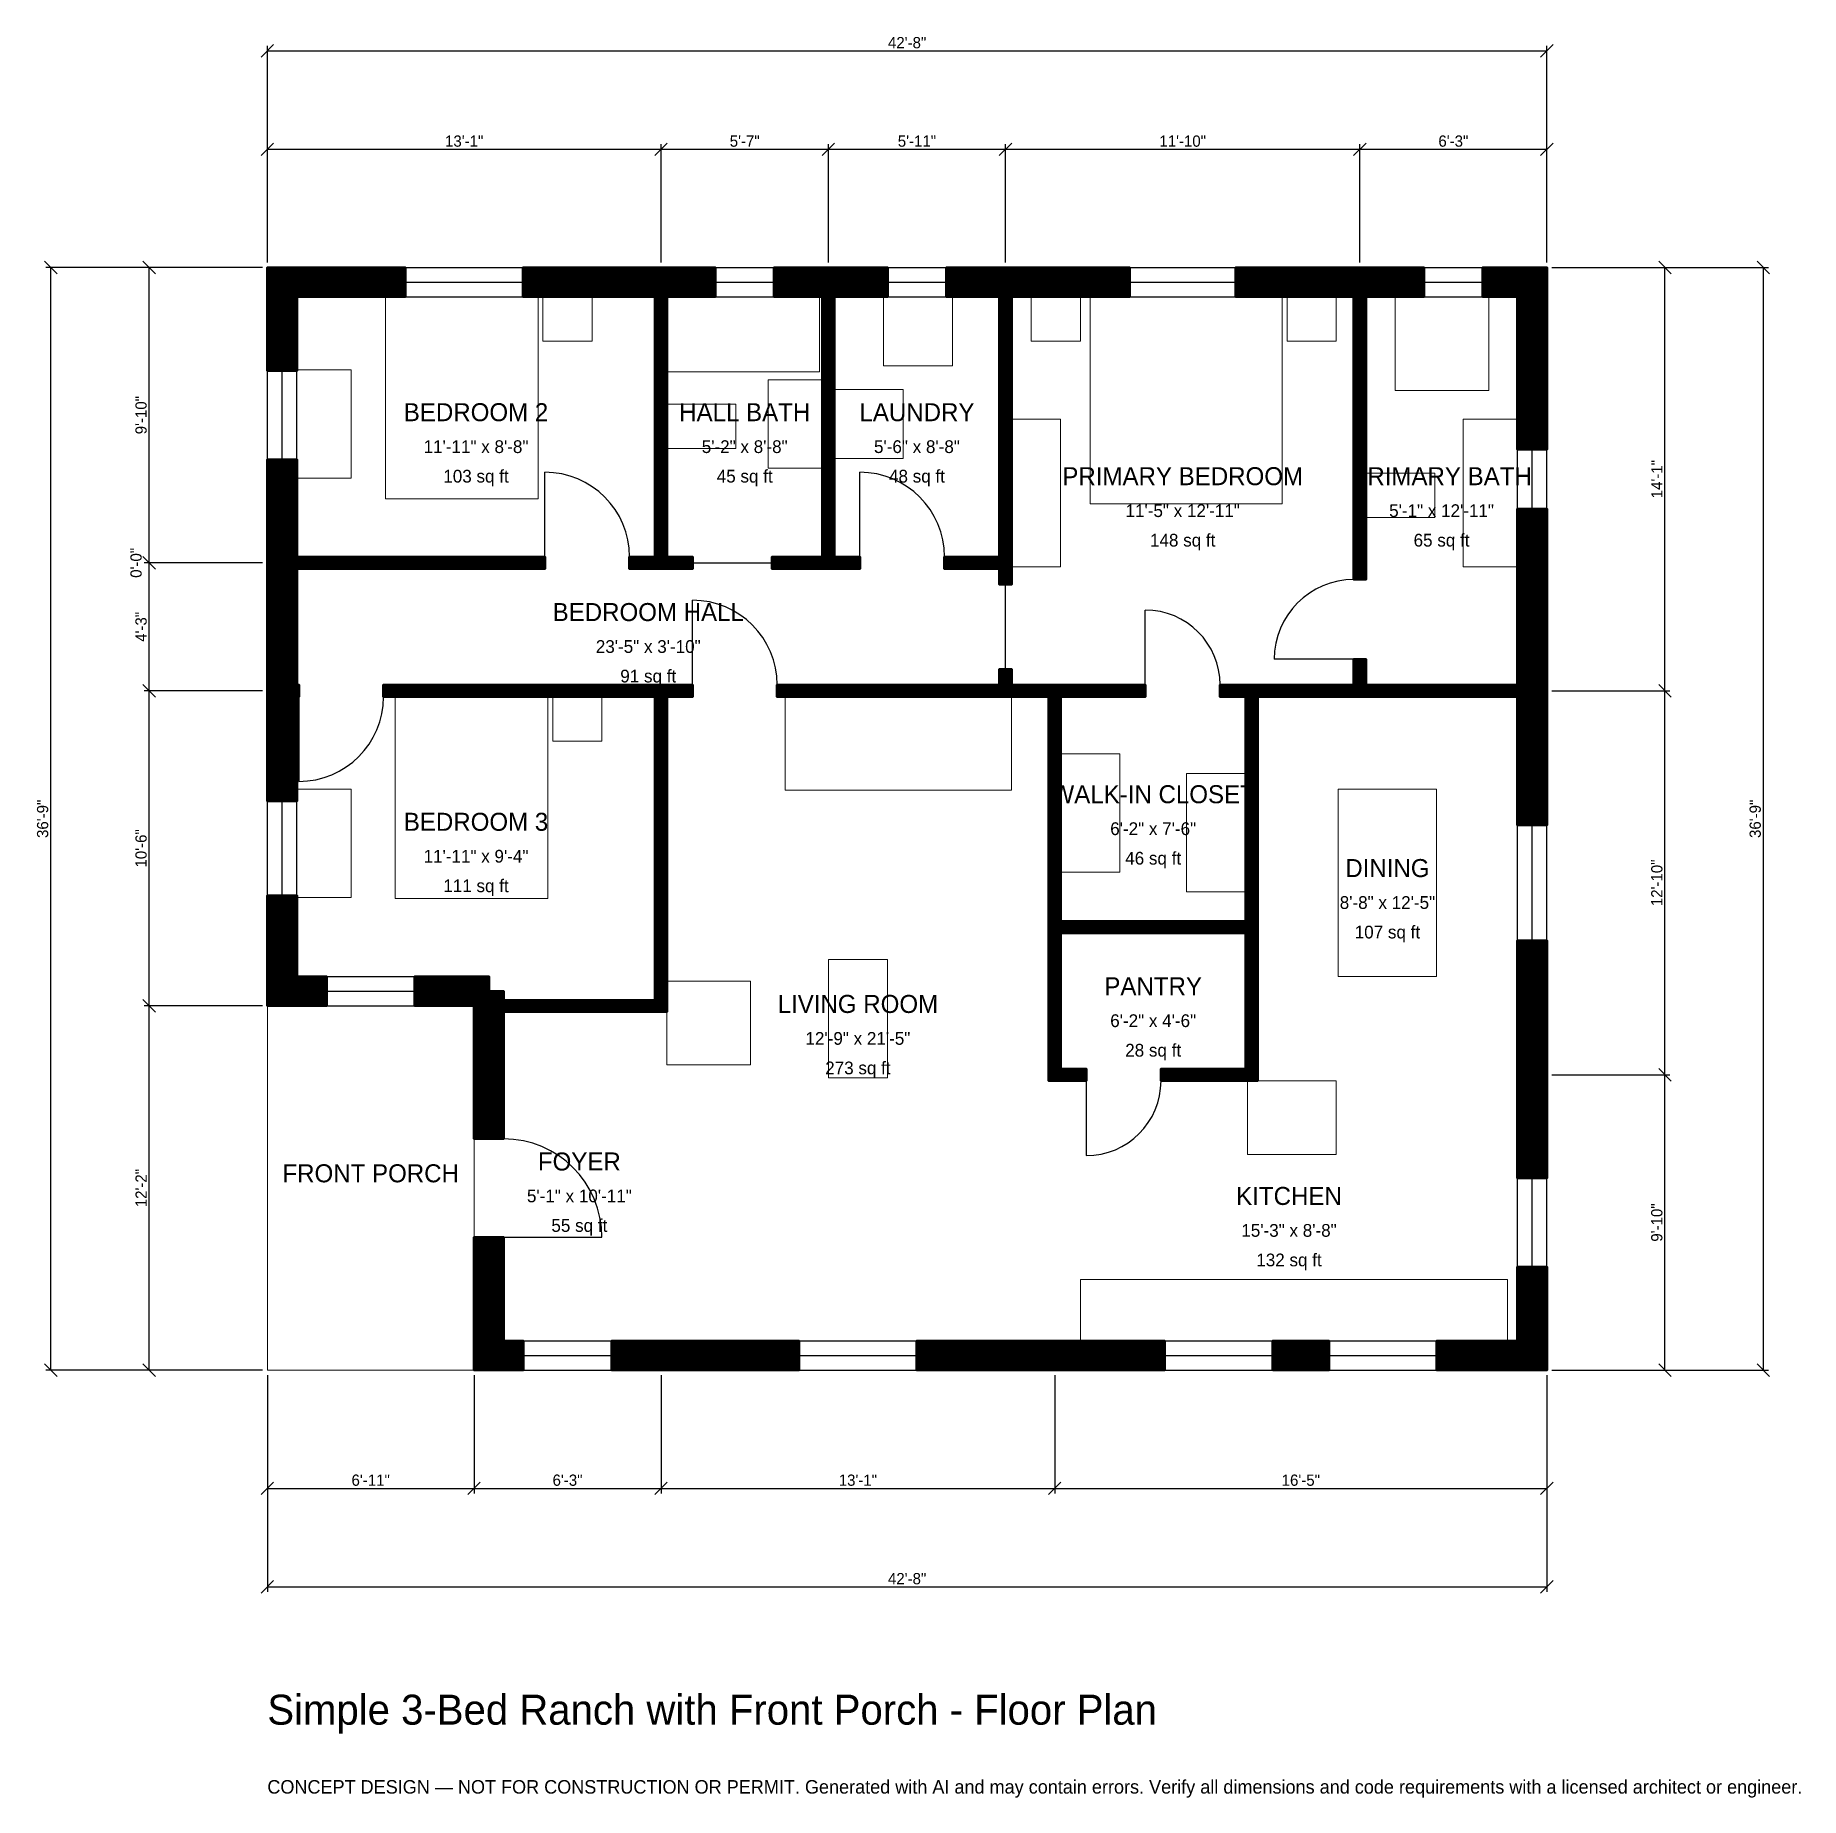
# Model space of a CAD drawing. Header units: inches. Extents: x -93 to 613, y -171 to 534.
import ezdxf
from ezdxf.enums import TextEntityAlignment as Align

# ---------------------------------------------------------------- set-up
doc = ezdxf.new("R2010")
doc.units = ezdxf.units.IN
doc.header["$MEASUREMENT"] = 0
doc.linetypes.add('DASHED', pattern=[0.6, 0.5, -0.1])
for name, color, linetype, lineweight in [('A-ANNO-DIMS', 1, 'Continuous', 13), ('A-ANNO-TEXT', 7, 'Continuous', 18), ('A-AREA-IDEN', 7, 'Continuous', 18), ('A-DOOR', 2, 'Continuous', 25), ('A-FLOR-FIXT', 9, 'Continuous', 13), ('A-FURN', 9, 'Continuous', 13), ('A-GLAZ', 4, 'Continuous', 25), ('A-SITE-PAVE', 8, 'Continuous', 13), ('A-WALL', 7, 'Continuous', 50), ('A-WALL-PATT', 8, 'Continuous', 13)]:
    doc.layers.add(name, color=color, linetype=linetype, lineweight=lineweight)
doc.dimstyles.new('PLAN', dxfattribs={"dimtxt": 4.5, "dimasz": 3, "dimexe": 2, "dimexo": 2, "dimgap": 1, "dimtad": 1, "dimdec": 0, "dimlunit": 4, "dimtsz": 2.5, "dimcen": 2.5, "dimclrd": 1, "dimclre": 1, "dimazin": 3, "dimtfac": 1, "dimtmove": 0, "dimatfit": 3})

msp = doc.modelspace()

# ---------------------------------------------------------------- hatches: boundary and pattern name
at = {"layer": 'A-WALL-PATT'}
h = msp.add_hatch(dxfattribs=at)
h.set_pattern_fill('ANSI31', color=8, scale=0.8)
h.paths.add_polyline_path([(82.6772, 0), (82.6772, 0), (82.6771, 0), (82.6771, 0), (82.6771, 11.811), (82.6772, 11.811), (82.6772, 53.1496), (94.4882, 53.1496), (94.4882, 11.811), (102.3622, 11.811), (102.3622, 0), (94.4882, 0), (94.4882, 0), (82.6772, 0)])
h.paths.add_polyline_path([(82.6772, 143.3071), (82.6771, 143.3071), (82.6771, 145.6693), (80.315, 145.6693), (80.315, 145.6693), (59.0551, 145.6693), (59.0551, 157.4803), (88.5827, 157.4803), (88.5827, 151.5748), (94.4882, 151.5748), (94.4882, 148.0315), (155.1181, 148.0315), (155.1181, 269.2913), (46.4567, 269.2913), (46.4567, 274.0157), (155.1181, 274.0157), (159.8425, 274.0157), (170.0787, 274.0157), (170.0787, 269.2913), (159.8425, 269.2913), (159.8425, 148.0315), (159.8425, 143.3071), (155.1181, 143.3071), (94.4882, 143.3071), (94.4882, 92.5197), (82.6772, 92.5197), (82.6772, 143.3071)])
h.paths.add_polyline_path([(11.811, 145.6693), (11.811, 145.6693), (0, 145.6693), (0, 145.6693), (0, 145.6693), (0, 145.6693), (0, 157.4803), (0, 157.4803), (0, 189.7638), (11.811, 189.7638), (11.811, 157.4803), (23.622, 157.4803), (23.622, 145.6693), (11.811, 145.6693)])
h.paths.add_polyline_path([(0, 265.748), (0, 269.2913), (0, 269.2913), (0, 274.0157), (0, 274.0157), (0, 277.5591), (0, 316.9291), (0, 320.4724), (0, 320.4724), (0, 325.1969), (0, 325.1969), (0, 328.7402), (0, 364.1732), (11.811, 364.1732), (11.811, 328.7402), (11.811, 325.1969), (111.0236, 325.1969), (111.0236, 320.4724), (11.811, 320.4724), (11.811, 316.9291), (11.811, 277.5591), (11.811, 274.0157), (12.5984, 274.0157), (12.5984, 269.2913), (11.811, 269.2913), (11.811, 265.748), (11.811, 227.5591), (0, 227.5591), (0, 265.748)])
h.paths.add_polyline_path([(0, 429.1339), (0, 429.1339), (0, 440.9449), (0, 440.9449), (0, 440.9449), (0, 440.9449), (11.811, 440.9449), (11.811, 440.9449), (55.1181, 440.9449), (55.1181, 429.1339), (11.811, 429.1339), (11.811, 399.6063), (0, 399.6063), (0, 429.1339)])
h.paths.add_polyline_path([(151.5748, 440.9449), (155.1181, 440.9449), (155.1181, 440.9449), (159.8425, 440.9449), (159.8425, 440.9449), (163.3858, 440.9449), (179.1339, 440.9449), (179.1339, 429.1339), (163.3858, 429.1339), (159.8425, 429.1339), (159.8425, 325.1969), (170.0787, 325.1969), (170.0787, 320.4724), (159.8425, 320.4724), (159.8425, 320.4724), (155.1181, 320.4724), (155.1181, 320.4724), (144.8819, 320.4724), (144.8819, 325.1969), (155.1181, 325.1969), (155.1181, 429.1339), (151.5748, 429.1339), (102.3622, 429.1339), (102.3622, 440.9449), (151.5748, 440.9449)])
h.paths.add_polyline_path([(218.5039, 440.9449), (222.0472, 440.9449), (222.0472, 440.9449), (226.7717, 440.9449), (226.7717, 440.9449), (230.315, 440.9449), (248.0315, 440.9449), (248.0315, 429.1339), (230.315, 429.1339), (226.7717, 429.1339), (226.7717, 325.1969), (237.0079, 325.1969), (237.0079, 320.4724), (226.7717, 320.4724), (226.7717, 320.4724), (222.0472, 320.4724), (222.0472, 320.4724), (201.9685, 320.4724), (201.9685, 325.1969), (222.0472, 325.1969), (222.0472, 429.1339), (218.5039, 429.1339), (202.7559, 429.1339), (202.7559, 440.9449), (218.5039, 440.9449)])
h.paths.add_polyline_path([(289.3701, 440.9449), (292.9134, 440.9449), (292.9134, 440.9449), (297.6378, 440.9449), (297.6378, 440.9449), (301.1811, 440.9449), (344.8819, 440.9449), (344.8819, 429.1339), (301.1811, 429.1339), (297.6378, 429.1339), (297.6378, 325.1969), (297.6378, 320.4724), (297.6378, 320.4724), (297.6378, 314.1732), (292.9134, 314.1732), (292.9134, 320.4724), (292.9134, 320.4724), (270.8661, 320.4724), (270.8661, 325.1969), (292.9134, 325.1969), (292.9134, 429.1339), (289.3701, 429.1339), (271.6535, 429.1339), (271.6535, 440.9449), (289.3701, 440.9449)])
h.paths.add_polyline_path([(431.1024, 440.9449), (434.6457, 440.9449), (434.6457, 440.9449), (439.3701, 440.9449), (439.3701, 440.9449), (442.9134, 440.9449), (462.5984, 440.9449), (462.5984, 429.1339), (442.9134, 429.1339), (439.3701, 429.1339), (439.3701, 316.1417), (434.6457, 316.1417), (434.6457, 429.1339), (431.1024, 429.1339), (387.4016, 429.1339), (387.4016, 440.9449), (431.1024, 440.9449)])
h.paths.add_polyline_path([(500, 440.9449), (500, 440.9449), (511.811, 440.9449), (511.811, 440.9449), (511.8111, 440.9449), (511.8111, 429.1339), (511.811, 429.1339), (511.811, 368.1102), (500, 368.1102), (500, 429.1339), (486.2205, 429.1339), (486.2205, 440.9449), (500, 440.9449)])
h.paths.add_polyline_path([(511.811, 277.5591), (511.811, 274.0157), (511.8111, 274.0157), (511.8111, 269.2913), (511.811, 269.2913), (511.811, 265.748), (511.811, 217.9134), (500, 217.9134), (500, 265.748), (500, 269.2913), (439.3701, 269.2913), (434.6457, 269.2913), (396.063, 269.2913), (396.063, 179.5276), (396.063, 174.8031), (396.063, 120.4724), (396.063, 115.748), (391.3386, 115.748), (357.4803, 115.748), (357.4803, 120.4724), (391.3386, 120.4724), (391.3386, 174.8031), (317.3228, 174.8031), (317.3228, 120.4724), (327.5591, 120.4724), (327.5591, 115.748), (317.3228, 115.748), (312.5984, 115.748), (312.5984, 120.4724), (312.5984, 174.8031), (312.5984, 179.5276), (312.5984, 269.2913), (297.6378, 269.2913), (292.9134, 269.2913), (203.937, 269.2913), (203.937, 274.0157), (292.9134, 274.0157), (292.9134, 280.315), (297.6378, 280.315), (297.6378, 274.0157), (312.5984, 274.0157), (317.3228, 274.0157), (351.1811, 274.0157), (351.1811, 269.2913), (317.3228, 269.2913), (317.3228, 179.5276), (391.3386, 179.5276), (391.3386, 269.2913), (381.1024, 269.2913), (381.1024, 274.0157), (391.3386, 274.0157), (396.063, 274.0157), (434.6457, 274.0157), (434.6457, 284.252), (439.3701, 284.252), (439.3701, 274.0157), (500, 274.0157), (500, 277.5591), (500, 344.4882), (511.811, 344.4882), (511.811, 277.5591)])
h.paths.add_polyline_path([(511.811, 124.0157), (511.811, 112.2047), (511.811, 76.7717), (500, 76.7717), (500, 112.2047), (500, 124.0157), (500, 171.8504), (511.811, 171.8504), (511.811, 124.0157)])
h.paths.add_polyline_path([(511.811, 11.811), (511.8111, 11.811), (511.8111, 0), (511.8111, 0), (511.811, 0), (511.811, 0), (500, 0), (500, 0), (467.8478, 0), (467.8478, 11.811), (500, 11.811), (500, 41.3386), (511.811, 41.3386), (511.811, 11.811)])
h.paths.add_polyline_path([(402.231, 0), (402.231, 11.811), (424.5407, 11.811), (424.5407, 0), (402.231, 0)])
h.paths.add_polyline_path([(320.8661, 0), (309.0551, 0), (259.8425, 0), (259.8425, 11.811), (309.0551, 11.811), (320.8661, 11.811), (358.9239, 11.811), (358.9239, 0), (320.8661, 0)])
h.paths.add_polyline_path([(163.3858, 0), (151.5748, 0), (137.7953, 0), (137.7953, 11.811), (151.5748, 11.811), (163.3858, 11.811), (212.5984, 11.811), (212.5984, 0), (163.3858, 0)])

# ---------------------------------------------------------------- linework, layer by layer
at = {"layer": 'A-DOOR'}
for p, q in [((111.0236, 325.1969), (111.0236, 359.0551)), ((237.0079, 325.1969), (237.0079, 359.0551)), ((170.0787, 322.8346), (201.9685, 322.8346)), ((295.2756, 280.315), (295.2756, 314.1732)), ((170.0787, 274.0157), (170.0787, 307.874)), ((351.1811, 274.0157), (351.1811, 303.937)), ((434.6457, 284.252), (402.7559, 284.252)), ((12.5984, 269.2913), (12.5984, 235.4331)), ((327.5591, 115.748), (327.5591, 85.8268)), ((94.4882, 53.1496), (133.8583, 53.1496))]:
    msp.add_line(p, q, dxfattribs=at)
for centre, radius, start, end in [((111.0236, 325.1969), 33.8583, 0, 90), ((237.0079, 325.1969), 33.8583, 0, 90), ((434.6457, 284.252), 31.8898, 90, 180), ((170.0787, 274.0157), 33.8583, 0, 90), ((351.1811, 274.0157), 29.9213, 0, 90), ((12.5984, 269.2913), 33.8583, 270, 360), ((327.5591, 115.748), 29.9213, 270, 360), ((94.4882, 53.1496), 39.3701, 0, 90)]:
    msp.add_arc(centre, radius, start, end, dxfattribs=at)
at = {"layer": 'A-FLOR-FIXT'}
for points in [[(159.8425, 399.2126), (220.8661, 399.2126), (220.8661, 429.1339), (159.8425, 429.1339)], [(451.1811, 391.7323), (488.5827, 391.7323), (488.5827, 429.1339), (451.1811, 429.1339)], [(200.3937, 360.6299), (222.0472, 360.6299), (222.0472, 396.063), (200.3937, 396.063)], [(159.8425, 368.5039), (187.4016, 368.5039), (187.4016, 386.2205), (159.8425, 386.2205)], [(478.3465, 321.2598), (500, 321.2598), (500, 380.315), (478.3465, 380.315)], [(439.3701, 340.9449), (466.9291, 340.9449), (466.9291, 358.6614), (439.3701, 358.6614)], [(325.1969, 11.811), (496.063, 11.811), (496.063, 36.2205), (325.1969, 36.2205)]]:
    msp.add_lwpolyline(points, close=True, dxfattribs=at)
at = {"layer": 'A-FURN'}
for points in [[(47.2441, 348.4252), (108.2677, 348.4252), (108.2677, 429.1339), (47.2441, 429.1339)], [(110.2362, 411.4173), (129.9213, 411.4173), (129.9213, 429.1339), (110.2362, 429.1339)], [(246.4567, 401.5748), (274.0157, 401.5748), (274.0157, 429.1339), (246.4567, 429.1339)], [(305.5118, 411.4173), (325.1969, 411.4173), (325.1969, 429.1339), (305.5118, 429.1339)], [(329.1339, 346.4567), (405.9055, 346.4567), (405.9055, 429.1339), (329.1339, 429.1339)], [(407.874, 411.4173), (427.5591, 411.4173), (427.5591, 429.1339), (407.874, 429.1339)], [(11.811, 356.6929), (33.4646, 356.6929), (33.4646, 400), (11.811, 400)], [(226.7717, 364.5669), (254.3307, 364.5669), (254.3307, 392.126), (226.7717, 392.126)], [(297.6378, 321.2598), (317.3228, 321.2598), (317.3228, 380.315), (297.6378, 380.315)], [(51.1811, 188.5827), (112.2047, 188.5827), (112.2047, 269.2913), (51.1811, 269.2913)], [(114.1732, 251.5748), (133.8583, 251.5748), (133.8583, 269.2913), (114.1732, 269.2913)], [(207.0866, 231.8898), (297.6378, 231.8898), (297.6378, 269.2913), (207.0866, 269.2913)], [(317.3228, 199.2126), (340.9449, 199.2126), (340.9449, 246.4567), (317.3228, 246.4567)], [(367.7165, 191.3386), (391.3386, 191.3386), (391.3386, 238.5827), (367.7165, 238.5827)], [(11.811, 188.9764), (33.4646, 188.9764), (33.4646, 232.2835), (11.811, 232.2835)], [(428.3465, 157.4803), (467.7165, 157.4803), (467.7165, 232.2835), (428.3465, 232.2835)], [(224.4094, 116.9291), (248.0315, 116.9291), (248.0315, 164.1732), (224.4094, 164.1732)], [(159.8425, 122.0472), (193.3071, 122.0472), (193.3071, 155.5118), (159.8425, 155.5118)], [(392.126, 86.2205), (427.5591, 86.2205), (427.5591, 115.748), (392.126, 115.748)]]:
    msp.add_lwpolyline(points, close=True, dxfattribs=at)
at = {"layer": 'A-GLAZ'}
for p, q in [((55.1181, 440.9449), (102.3622, 440.9449)), ((179.1339, 440.9449), (202.7559, 440.9449)), ((248.0315, 440.9449), (271.6535, 440.9449)), ((344.8819, 440.9449), (387.4016, 440.9449)), ((462.5984, 440.9449), (486.2205, 440.9449)), ((55.1181, 435.0394), (102.3622, 435.0394)), ((179.1339, 435.0394), (202.7559, 435.0394)), ((248.0315, 435.0394), (271.6535, 435.0394)), ((344.8819, 435.0394), (387.4016, 435.0394)), ((462.5984, 435.0394), (486.2205, 435.0394)), ((55.1181, 429.1339), (102.3622, 429.1339)), ((179.1339, 429.1339), (202.7559, 429.1339)), ((248.0315, 429.1339), (271.6535, 429.1339)), ((344.8819, 429.1339), (387.4016, 429.1339)), ((462.5984, 429.1339), (486.2205, 429.1339)), ((0, 364.1732), (0, 399.6063)), ((5.9055, 364.1732), (5.9055, 399.6063)), ((11.811, 364.1732), (11.811, 399.6063)), ((500, 344.4882), (500, 368.1102)), ((505.9055, 344.4882), (505.9055, 368.1102)), ((511.811, 344.4882), (511.811, 368.1102)), ((0, 189.7638), (0, 227.5591)), ((5.9055, 189.7638), (5.9055, 227.5591)), ((11.811, 189.7638), (11.811, 227.5591)), ((500, 171.8504), (500, 217.9134)), ((505.9055, 171.8504), (505.9055, 217.9134)), ((511.811, 171.8504), (511.811, 217.9134)), ((23.622, 157.4803), (59.0551, 157.4803)), ((23.622, 151.5748), (59.0551, 151.5748)), ((23.622, 145.6693), (59.0551, 145.6693)), ((500, 41.3386), (500, 76.7717)), ((505.9055, 41.3386), (505.9055, 76.7717)), ((511.811, 41.3386), (511.811, 76.7717)), ((102.3622, 11.811), (137.7953, 11.811)), ((212.5984, 11.811), (259.8425, 11.811)), ((358.9239, 11.811), (402.231, 11.811)), ((424.5407, 11.811), (467.8478, 11.811)), ((102.3622, 5.9055), (137.7953, 5.9055)), ((102.3622, 0), (137.7953, 0)), ((212.5984, 5.9055), (259.8425, 5.9055)), ((212.5984, 0), (259.8425, 0)), ((358.9239, 5.9055), (402.231, 5.9055)), ((358.9239, 0), (402.231, 0)), ((424.5407, 5.9055), (467.8478, 5.9055)), ((424.5407, 0), (467.8478, 0))]:
    msp.add_line(p, q, dxfattribs=at)
at = {"layer": 'A-SITE-PAVE', "linetype": 'DASHED'}
msp.add_lwpolyline([(0, 0), (82.6772, 0), (82.6772, 145.6693), (0, 145.6693)], close=True, dxfattribs=at)
at = {"layer": 'A-WALL'}
for points in [[(0, 429.1339), (0, 429.1339), (0, 440.9449), (0, 440.9449), (0, 440.9449), (0, 440.9449), (11.811, 440.9449), (11.811, 440.9449), (55.1181, 440.9449), (55.1181, 429.1339), (11.811, 429.1339), (11.811, 399.6063), (0, 399.6063), (0, 429.1339)], [(151.5748, 440.9449), (155.1181, 440.9449), (155.1181, 440.9449), (159.8425, 440.9449), (159.8425, 440.9449), (163.3858, 440.9449), (179.1339, 440.9449), (179.1339, 429.1339), (163.3858, 429.1339), (159.8425, 429.1339), (159.8425, 325.1969), (170.0787, 325.1969), (170.0787, 320.4724), (159.8425, 320.4724), (159.8425, 320.4724), (155.1181, 320.4724), (155.1181, 320.4724), (144.8819, 320.4724), (144.8819, 325.1969), (155.1181, 325.1969), (155.1181, 429.1339), (151.5748, 429.1339), (102.3622, 429.1339), (102.3622, 440.9449), (151.5748, 440.9449)], [(218.5039, 440.9449), (222.0472, 440.9449), (222.0472, 440.9449), (226.7717, 440.9449), (226.7717, 440.9449), (230.315, 440.9449), (248.0315, 440.9449), (248.0315, 429.1339), (230.315, 429.1339), (226.7717, 429.1339), (226.7717, 325.1969), (237.0079, 325.1969), (237.0079, 320.4724), (226.7717, 320.4724), (226.7717, 320.4724), (222.0472, 320.4724), (222.0472, 320.4724), (201.9685, 320.4724), (201.9685, 325.1969), (222.0472, 325.1969), (222.0472, 429.1339), (218.5039, 429.1339), (202.7559, 429.1339), (202.7559, 440.9449), (218.5039, 440.9449)], [(289.3701, 440.9449), (292.9134, 440.9449), (292.9134, 440.9449), (297.6378, 440.9449), (297.6378, 440.9449), (301.1811, 440.9449), (344.8819, 440.9449), (344.8819, 429.1339), (301.1811, 429.1339), (297.6378, 429.1339), (297.6378, 325.1969), (297.6378, 320.4724), (297.6378, 320.4724), (297.6378, 314.1732), (292.9134, 314.1732), (292.9134, 320.4724), (292.9134, 320.4724), (270.8661, 320.4724), (270.8661, 325.1969), (292.9134, 325.1969), (292.9134, 429.1339), (289.3701, 429.1339), (271.6535, 429.1339), (271.6535, 440.9449), (289.3701, 440.9449)], [(431.1024, 440.9449), (434.6457, 440.9449), (434.6457, 440.9449), (439.3701, 440.9449), (439.3701, 440.9449), (442.9134, 440.9449), (462.5984, 440.9449), (462.5984, 429.1339), (442.9134, 429.1339), (439.3701, 429.1339), (439.3701, 316.1417), (434.6457, 316.1417), (434.6457, 429.1339), (431.1024, 429.1339), (387.4016, 429.1339), (387.4016, 440.9449), (431.1024, 440.9449)], [(500, 440.9449), (500, 440.9449), (511.811, 440.9449), (511.811, 440.9449), (511.8111, 440.9449), (511.8111, 429.1339), (511.811, 429.1339), (511.811, 368.1102), (500, 368.1102), (500, 429.1339), (486.2205, 429.1339), (486.2205, 440.9449), (500, 440.9449)], [(0, 265.748), (0, 269.2913), (0, 269.2913), (0, 274.0157), (0, 274.0157), (0, 277.5591), (0, 316.9291), (0, 320.4724), (0, 320.4724), (0, 325.1969), (0, 325.1969), (0, 328.7402), (0, 364.1732), (11.811, 364.1732), (11.811, 328.7402), (11.811, 325.1969), (111.0236, 325.1969), (111.0236, 320.4724), (11.811, 320.4724), (11.811, 316.9291), (11.811, 277.5591), (11.811, 274.0157), (12.5984, 274.0157), (12.5984, 269.2913), (11.811, 269.2913), (11.811, 265.748), (11.811, 227.5591), (0, 227.5591), (0, 265.748)], [(511.811, 277.5591), (511.811, 274.0157), (511.8111, 274.0157), (511.8111, 269.2913), (511.811, 269.2913), (511.811, 265.748), (511.811, 217.9134), (500, 217.9134), (500, 265.748), (500, 269.2913), (439.3701, 269.2913), (434.6457, 269.2913), (396.063, 269.2913), (396.063, 179.5276), (396.063, 174.8031), (396.063, 120.4724), (396.063, 115.748), (391.3386, 115.748), (357.4803, 115.748), (357.4803, 120.4724), (391.3386, 120.4724), (391.3386, 174.8031), (317.3228, 174.8031), (317.3228, 120.4724), (327.5591, 120.4724), (327.5591, 115.748), (317.3228, 115.748), (312.5984, 115.748), (312.5984, 120.4724), (312.5984, 174.8031), (312.5984, 179.5276), (312.5984, 269.2913), (297.6378, 269.2913), (292.9134, 269.2913), (203.937, 269.2913), (203.937, 274.0157), (292.9134, 274.0157), (292.9134, 280.315), (297.6378, 280.315), (297.6378, 274.0157), (312.5984, 274.0157), (317.3228, 274.0157), (351.1811, 274.0157), (351.1811, 269.2913), (317.3228, 269.2913), (317.3228, 179.5276), (391.3386, 179.5276), (391.3386, 269.2913), (381.1024, 269.2913), (381.1024, 274.0157), (391.3386, 274.0157), (396.063, 274.0157), (434.6457, 274.0157), (434.6457, 284.252), (439.3701, 284.252), (439.3701, 274.0157), (500, 274.0157), (500, 277.5591), (500, 344.4882), (511.811, 344.4882), (511.811, 277.5591)], [(82.6772, 143.3071), (82.6771, 143.3071), (82.6771, 145.6693), (80.315, 145.6693), (80.315, 145.6693), (59.0551, 145.6693), (59.0551, 157.4803), (88.5827, 157.4803), (88.5827, 151.5748), (94.4882, 151.5748), (94.4882, 148.0315), (155.1181, 148.0315), (155.1181, 269.2913), (46.4567, 269.2913), (46.4567, 274.0157), (155.1181, 274.0157), (159.8425, 274.0157), (170.0787, 274.0157), (170.0787, 269.2913), (159.8425, 269.2913), (159.8425, 148.0315), (159.8425, 143.3071), (155.1181, 143.3071), (94.4882, 143.3071), (94.4882, 92.5197), (82.6772, 92.5197), (82.6772, 143.3071)], [(11.811, 145.6693), (11.811, 145.6693), (0, 145.6693), (0, 145.6693), (0, 145.6693), (0, 145.6693), (0, 157.4803), (0, 157.4803), (0, 189.7638), (11.811, 189.7638), (11.811, 157.4803), (23.622, 157.4803), (23.622, 145.6693), (11.811, 145.6693)], [(511.811, 124.0157), (511.811, 112.2047), (511.811, 76.7717), (500, 76.7717), (500, 112.2047), (500, 124.0157), (500, 171.8504), (511.811, 171.8504), (511.811, 124.0157)], [(82.6772, 0), (82.6772, 0), (82.6771, 0), (82.6771, 0), (82.6771, 11.811), (82.6772, 11.811), (82.6772, 53.1496), (94.4882, 53.1496), (94.4882, 11.811), (102.3622, 11.811), (102.3622, 0), (94.4882, 0), (94.4882, 0), (82.6772, 0)], [(511.811, 11.811), (511.8111, 11.811), (511.8111, 0), (511.8111, 0), (511.811, 0), (511.811, 0), (500, 0), (500, 0), (467.8478, 0), (467.8478, 11.811), (500, 11.811), (500, 41.3386), (511.811, 41.3386), (511.811, 11.811)], [(163.3858, 0), (151.5748, 0), (137.7953, 0), (137.7953, 11.811), (151.5748, 11.811), (163.3858, 11.811), (212.5984, 11.811), (212.5984, 0), (163.3858, 0)], [(320.8661, 0), (309.0551, 0), (259.8425, 0), (259.8425, 11.811), (309.0551, 11.811), (320.8661, 11.811), (358.9239, 11.811), (358.9239, 0), (320.8661, 0)], [(402.231, 0), (402.231, 11.811), (424.5407, 11.811), (424.5407, 0), (402.231, 0)]]:
    msp.add_lwpolyline(points, close=True, dxfattribs=at)

# ---------------------------------------------------------------- texts
at = {"layer": 'A-ANNO-TEXT'}
for s, height, p in [('Simple 3-Bed Ranch with Front Porch - Floor Plan', 12, (0, -141.7323)), ('CONCEPT DESIGN — NOT FOR CONSTRUCTION OR PERMIT. Generated with AI and may contain errors. Verify all dimensions and code requirements with a licensed architect or engineer.', 5.4, (0, -169.2913))]:
    msp.add_text(s, height=height, dxfattribs=at).set_placement(p)
at = {"layer": 'A-AREA-IDEN'}
for s, height, p in [('BEDROOM 2', 7.2, (83.4646, 383.0709)), ('HALL BATH', 7.2, (190.9449, 383.0709)), ('LAUNDRY', 7.2, (259.8425, 383.0709)), ('11\'-11" x 8\'-8"', 5.1, (83.4646, 369.2913)), ('5\'-2" x 8\'-8"', 5.1, (190.9449, 369.2913)), ('5\'-6" x 8\'-8"', 5.1, (259.8425, 369.2913)), ('103 sq ft', 5.1, (83.4646, 357.4803)), ('45 sq ft', 5.1, (190.9449, 357.4803)), ('48 sq ft', 5.1, (259.8425, 357.4803)), ('PRIMARY BEDROOM', 7.2, (366.1417, 357.4803)), ('PRIMARY BATH', 7.2, (469.685, 357.4803)), ('11\'-5" x 12\'-11"', 5.1, (366.1417, 343.7008)), ('5\'-1" x 12\'-11"', 5.1, (469.685, 343.7008)), ('148 sq ft', 5.1, (366.1417, 331.8898)), ('65 sq ft', 5.1, (469.685, 331.8898)), ('BEDROOM HALL', 7.2, (152.3622, 303.1496)), ('23\'-5" x 3\'-10"', 5.1, (152.3622, 289.3701)), ('91 sq ft', 5.1, (152.3622, 277.5591)), ('WALK-IN CLOSET', 7.2, (354.3307, 230.315)), ('BEDROOM 3', 7.2, (83.4646, 219.2913)), ('6\'-2" x 7\'-6"', 5.1, (354.3307, 216.5354)), ('11\'-11" x 9\'-4"', 5.1, (83.4646, 205.5118)), ('46 sq ft', 5.1, (354.3307, 204.7244)), ('DINING', 7.2, (448.0315, 200.7874)), ('111 sq ft', 5.1, (83.4646, 193.7008)), ('8\'-8" x 12\'-5"', 5.1, (448.0315, 187.0079)), ('107 sq ft', 5.1, (448.0315, 175.1969)), ('PANTRY', 7.2, (354.3307, 153.5433)), ('LIVING ROOM', 7.2, (236.2205, 146.4567)), ('6\'-2" x 4\'-6"', 5.1, (354.3307, 139.7638)), ('12\'-9" x 21\'-5"', 5.1, (236.2205, 132.6772)), ('28 sq ft', 5.1, (354.3307, 127.9528)), ('273 sq ft', 5.1, (236.2205, 120.8661)), ('FOYER', 7.2, (124.8031, 83.4646)), ('FRONT PORCH', 7.2, (41.3386, 78.7402)), ('5\'-1" x 10\'-11"', 5.1, (124.8031, 69.685)), ('KITCHEN', 7.2, (408.6614, 69.685)), ('55 sq ft', 5.1, (124.8031, 57.874)), ('15\'-3" x 8\'-8"', 5.1, (408.6614, 55.9055)), ('132 sq ft', 5.1, (408.6614, 44.0945))]:
    msp.add_text(s, height=height, dxfattribs=at).set_placement(p, align=Align.MIDDLE_CENTER)

# ---------------------------------------------------------------- dimensions: what is measured, and where the dimension line sits
at = {"layer": 'A-ANNO-DIMS'}
for base, p1, p2, text in [((0, 527.5591), (0, 440.9449), (511.811, 440.9449), '42\'-8"'), ((0, 488.189), (0, 440.9449), (157.4803, 440.9449), '13\'-1"'), ((157.4803, 488.189), (157.4803, 440.9449), (224.4094, 440.9449), '5\'-7"'), ((224.4094, 488.189), (224.4094, 440.9449), (295.2756, 440.9449), '5\'-11"'), ((295.2756, 488.189), (295.2756, 440.9449), (437.0079, 440.9449), '11\'-10"'), ((437.0079, 488.189), (437.0079, 440.9449), (511.811, 440.9449), '6\'-3"'), ((0, -47.2441), (0, 0), (82.6772, 0), '6\'-11"'), ((0, -86.6142), (0, 0), (511.811, 0), '42\'-8"'), ((82.6772, -47.2441), (82.6772, 0), (157.4803, 0), '6\'-3"'), ((157.4803, -47.2441), (157.4803, 0), (314.9606, 0), '13\'-1"'), ((314.9606, -47.2441), (314.9606, 0), (511.811, 0), '16\'-5"')]:
    msp.add_linear_dim(base=base, p1=p1, p2=p2, text=text, dimstyle='PLAN', dxfattribs=at).render()
for base, p1, p2, text in [((-86.6142, 0), (0, 0), (0, 440.9449), '36\'-9"'), ((-47.2441, 322.8346), (0, 322.8346), (0, 440.9449), '9\'-10"'), ((559.0551, 271.6535), (511.811, 271.6535), (511.811, 440.9449), '14\'-1"'), ((598.4252, 0), (511.811, 0), (511.811, 440.9449), '36\'-9"'), ((-47.2441, 322.8346), (0, 322.8346), (0, 322.8346), '0\'-0"'), ((-47.2441, 271.6535), (0, 271.6535), (0, 322.8346), '4\'-3"'), ((-47.2441, 145.6693), (0, 145.6693), (0, 271.6535), '10\'-6"'), ((559.0551, 118.1102), (511.811, 118.1102), (511.811, 271.6535), '12\'-10"'), ((-47.2441, 0), (0, 0), (0, 145.6693), '12\'-2"'), ((559.0551, 0), (511.811, 0), (511.811, 118.1102), '9\'-10"')]:
    msp.add_linear_dim(base=base, p1=p1, p2=p2, angle=90, text=text, dimstyle='PLAN', dxfattribs=at).render()

doc.saveas('drawing.dxf')
